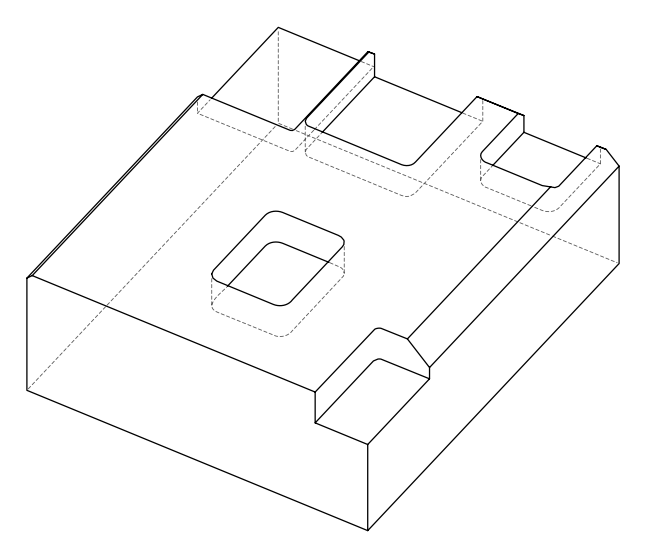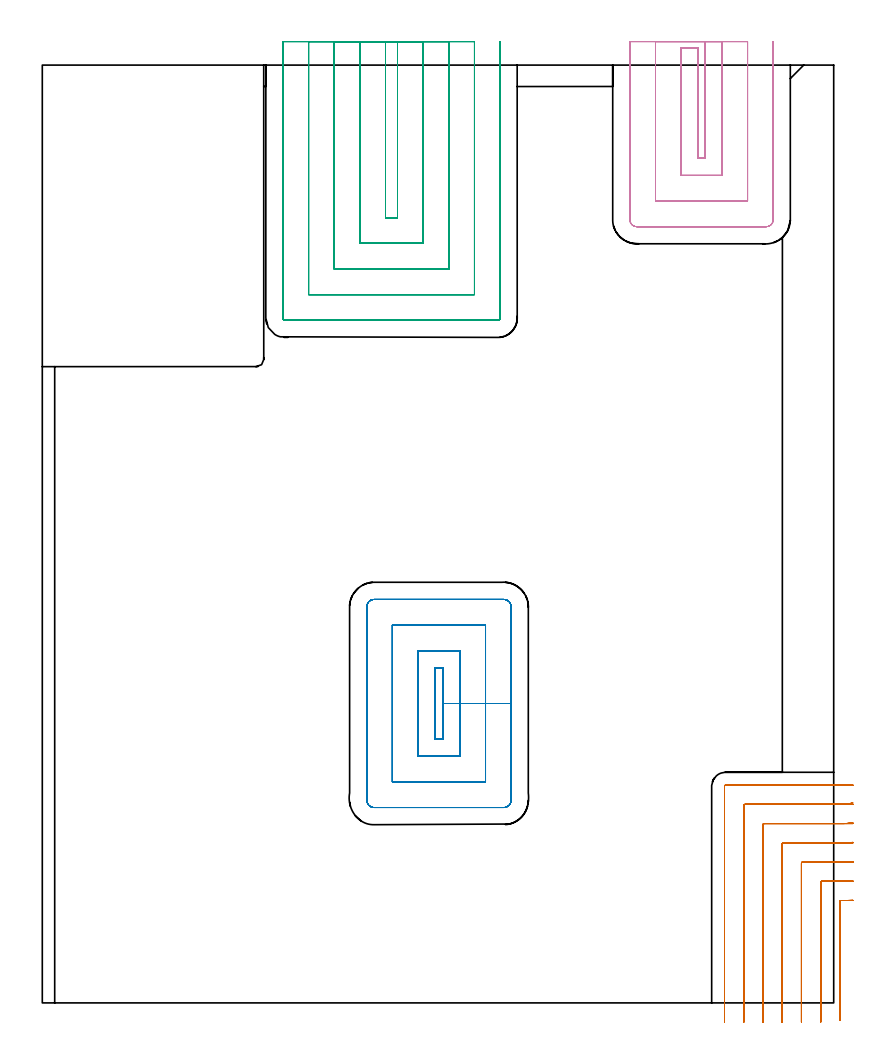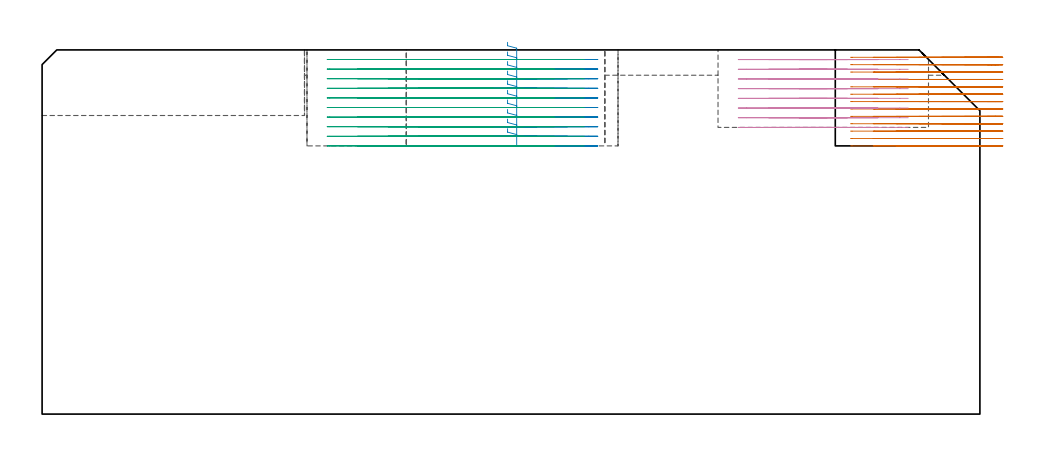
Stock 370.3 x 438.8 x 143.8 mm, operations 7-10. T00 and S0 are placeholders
(PLAN: 10 operations, 3 tool changes, 262.5 min)
(1 AREA_MILL | FG_CHAMFER_SURFACE | UGT0205_001 | 1.65 min | 2825 mm3)
(2 AREA_MILL_1 | FG_CHAMFER_SURFACE_1 | UGT0205_001 | 0.25 min | 638 mm3)
(3 AREA_MILL_2 | FG_CHAMFER_SURFACE_2 | UGT0205_001 | 23.42 min | 97671 mm3)
(4 AREA_MILL_3 | FG_CHAMFER_SURFACE_3 | UGT0205_001 | 0.25 min | 278 mm3)
(5 AREA_MILL_4 | FG_CHAMFER_SURFACE_4 | UGT0205_001 | 7.29 min | 5056 mm3)
(6 MILL_CORNER_NOTCH_RECTANGULAR | CORNER_NOTCH_RECTANGULAR | NXT0201_008 | Follow Part, ap 1.5, ae 75% | 138.88 min | 378225 mm3)
(7 MILL_CORNER_NOTCH_RECTANGULAR_1 | CORNER_NOTCH_RECTANGULAR_1 | NXT0201_011 | Follow Part, ap 3, ae 75% | 23.69 min | 230768 mm3)
(8 MILL_RECTANGULAR_POCKET | POCKET_RECTANGULAR_STRAIGHT | NXT0201_012 | Follow Part, ap 4, ae 75% | 17.15 min | 355049 mm3)
(9 MILL_SLOT | SLOT_PARTIAL_RECTANGULAR | NXT0201_012 | Follow Part, ap 4, ae 75% | 35.85 min | 565966 mm3)
(10 MILL_SLOT_1 | SLOT_PARTIAL_RECTANGULAR_1 | NXT0201_012 | Follow Part, ap 4, ae 75% | 14.09 min | 209848 mm3)
(TOOL UGT0205_001 | Chamfer Mill 20 x 3 x 45 deg. | D20 FL50 Z2)
(TOOL NXT0201_008 | ENDMILL 6mm [2P460-0600-NA 1630] | D6 FL26 Z6)
(TOOL NXT0201_011 | ENDMILL 12mm [2P460-1200-NA 1630] | D12 FL38 Z6)
(TOOL NXT0201_012 | ENDMILL 16mm [2P460-1600-NA 1630] | D16 FL38 Z6)
(OP 7 MILL_CORNER_NOTCH_RECTANGULAR_1)
G17 G21 G94 G90
T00 M6
G54
G17 G0 G90 X379.299 Y48.007 S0 M3
G43 Z153.8 H1
Z140.885
G94 G1 X376.3 Y47.922 F250.
G2 X374.772 Y47.9 R54. F500.
G1 X373.795
G3 X373.2 Y47.305 R0.6
G1 Y-5.253
Y-8.253 F250.
G0 Z153.8
X379.298 Y57.028
Z140.885
G1 X376.3 Y56.926
G2 X374.772 Y56.9 R45. F500.
G1 X364.795
G3 X364.2 Y56.305 R0.6
G1 Y-6.
Y-9. F250.
G0 Z153.8
X379.297 Y66.06
Z140.885
G1 X376.3 Y65.932
G2 X374.772 Y65.9 R36. F500.
G1 X355.796
G3 X355.2 Y65.305 R0.6
G1 Y-6.
Y-9. F250.
G0 Z153.8
X379.295 Y75.113
Z140.885
G1 X376.3 Y74.943
G2 X374.772 Y74.9 R27. F500.
G1 X346.796
G3 X346.2 Y74.304 R0.6
G1 Y-6.
Y-9. F250.
G0 Z153.8
X379.289 Y84.22
Z140.885
G1 X376.3 Y83.965
G2 X374.772 Y83.9 R18. F500.
G1 X337.796
G3 X337.2 Y83.304 R0.6
G1 Y-6.
Y-9. F250.
G0 Z153.8
X379.256 Y93.54
Z140.885
G1 X376.3 Y93.031
G2 X374.772 Y92.9 R9. F500.
G1 X328.796
G3 X328.2 Y92.304 R0.6
G1 Y-6.
Y-9. F250.
G0 Z153.8
X377.772 Y101.9
Z140.885
G1 X374.772
X319.796 F500.
G3 X319.2 Y101.304 R0.6
G1 Y-6.
Y-9. F250.
G0 Z153.8
X379.299 Y48.007
Z137.969
G1 X376.3 Y47.922
G2 X374.772 Y47.9 R54. F500.
G1 X373.795
G3 X373.2 Y47.305 R0.6
G1 Y-5.253
Y-8.253 F250.
G0 Z153.8
X379.298 Y57.028
Z137.969
G1 X376.3 Y56.926
G2 X374.772 Y56.9 R45. F500.
G1 X364.795
G3 X364.2 Y56.305 R0.6
G1 Y-6.
Y-9. F250.
G0 Z153.8
X379.297 Y66.06
Z137.969
G1 X376.3 Y65.932
G2 X374.772 Y65.9 R36. F500.
G1 X355.795
G3 X355.2 Y65.305 R0.6
G1 Y-6.
Y-9. F250.
G0 Z153.8
X379.295 Y75.113
Z137.969
G1 X376.3 Y74.943
G2 X374.772 Y74.9 R27. F500.
G1 X346.796
G3 X346.2 Y74.304 R0.6
G1 Y-6.
Y-9. F250.
G0 Z153.8
X379.289 Y84.22
Z137.969
G1 X376.3 Y83.965
G2 X374.772 Y83.9 R18. F500.
G1 X337.796
G3 X337.2 Y83.304 R0.6
G1 Y-6.
Y-9. F250.
G0 Z153.8
X379.256 Y93.54
Z137.969
G1 X376.3 Y93.031
G2 X374.772 Y92.9 R9. F500.
G1 X328.796
G3 X328.2 Y92.304 R0.6
G1 Y-6.
Y-9. F250.
G0 Z153.8
X377.772 Y101.9
Z137.969
G1 X374.772
X319.796 F500.
G3 X319.2 Y101.304 R0.6
G1 Y-6.
Y-9. F250.
G0 Z153.8
X379.299 Y48.007
Z135.054
G1 X376.3 Y47.922
G2 X374.772 Y47.9 R54. F500.
G1 X373.795
G3 X373.2 Y47.305 R0.6
G1 Y-5.253
Y-8.253 F250.
G0 Z153.8
X379.298 Y57.028
Z135.054
G1 X376.3 Y56.926
G2 X374.772 Y56.9 R45. F500.
G1 X364.795
G3 X364.2 Y56.305 R0.6
G1 Y-6.
Y-9. F250.
G0 Z153.8
X379.297 Y66.06
Z135.054
G1 X376.3 Y65.932
G2 X374.772 Y65.9 R36. F500.
G1 X355.795
G3 X355.2 Y65.304 R0.6
G1 Y-6.
Y-9. F250.
G0 Z153.8
X379.295 Y75.113
Z135.054
G1 X376.3 Y74.943
G2 X374.772 Y74.9 R27. F500.
G1 X346.796
G3 X346.2 Y74.304 R0.6
G1 Y-6.
Y-9. F250.
G0 Z153.8
X379.289 Y84.22
Z135.054
G1 X376.3 Y83.965
G2 X374.772 Y83.9 R18. F500.
G1 X337.796
G3 X337.2 Y83.304 R0.6
G1 Y-6.
Y-9. F250.
G0 Z153.8
X379.256 Y93.54
Z135.054
G1 X376.3 Y93.031
G2 X374.772 Y92.9 R9. F500.
G1 X328.796
G3 X328.2 Y92.304 R0.6
G1 Y-6.
Y-9. F250.
G0 Z153.8
X377.772 Y101.9
Z135.054
G1 X374.772
X319.796 F500.
G3 X319.2 Y101.304 R0.6
G1 Y-6.
Y-9. F250.
G0 Z153.8
X379.299 Y48.007
Z132.139
G1 X376.3 Y47.922
G2 X374.772 Y47.9 R54. F500.
G1 X373.795
G3 X373.2 Y47.305 R0.6
G1 Y-5.253
Y-8.253 F250.
G0 Z153.8
X379.298 Y57.028
Z132.139
G1 X376.3 Y56.926
G2 X374.772 Y56.9 R45. F500.
G1 X364.795
G3 X364.2 Y56.305 R0.6
G1 Y-6.
Y-9. F250.
G0 Z153.8
X379.297 Y66.06
Z132.139
G1 X376.3 Y65.932
G2 X374.772 Y65.9 R36. F500.
G1 X355.796
G3 X355.2 Y65.305 R0.6
G1 Y-6.
Y-9. F250.
G0 Z153.8
X379.295 Y75.113
Z132.139
G1 X376.3 Y74.943
G2 X374.772 Y74.9 R27. F500.
G1 X346.796
G3 X346.2 Y74.304 R0.6
G1 Y-6.
Y-9. F250.
G0 Z153.8
X379.289 Y84.22
Z132.139
G1 X376.3 Y83.965
G2 X374.772 Y83.9 R18. F500.
G1 X337.796
G3 X337.2 Y83.304 R0.6
G1 Y-6.
Y-9. F250.
G0 Z153.8
X379.256 Y93.54
Z132.139
G1 X376.3 Y93.031
G2 X374.772 Y92.9 R9. F500.
G1 X328.796
G3 X328.2 Y92.304 R0.6
G1 Y-6.
Y-9. F250.
G0 Z153.8
X377.772 Y101.9
Z132.139
G1 X374.772
X319.796 F500.
G3 X319.2 Y101.304 R0.6
G1 Y-6.
Y-9. F250.
G0 Z153.8
X379.299 Y48.007
Z129.223
G1 X376.3 Y47.922
G2 X374.772 Y47.9 R54. F500.
G1 X373.795
G3 X373.2 Y47.305 R0.6
G1 Y-5.253
Y-8.253 F250.
G0 Z153.8
X379.298 Y57.028
Z129.223
G1 X376.3 Y56.926
G2 X374.772 Y56.9 R45. F500.
G1 X364.795
G3 X364.2 Y56.305 R0.6
G1 Y-6.
Y-9. F250.
G0 Z153.8
X379.297 Y66.06
Z129.223
G1 X376.3 Y65.932
G2 X374.772 Y65.9 R36. F500.
G1 X355.796
G3 X355.2 Y65.305 R0.6
G1 Y-6.
Y-9. F250.
G0 Z153.8
X379.295 Y75.113
Z129.223
G1 X376.3 Y74.943
G2 X374.772 Y74.9 R27. F500.
G1 X346.796
G3 X346.2 Y74.304 R0.6
G1 Y-6.
Y-9. F250.
G0 Z153.8
X379.289 Y84.22
Z129.223
G1 X376.3 Y83.965
G2 X374.772 Y83.9 R18. F500.
G1 X337.796
G3 X337.2 Y83.304 R0.6
G1 Y-6.
Y-9. F250.
G0 Z153.8
X379.256 Y93.54
Z129.223
G1 X376.3 Y93.031
G2 X374.772 Y92.9 R9. F500.
G1 X328.796
G3 X328.2 Y92.304 R0.6
G1 Y-6.
Y-9. F250.
G0 Z153.8
X377.772 Y101.9
Z129.223
G1 X374.772
X319.796 F500.
G3 X319.2 Y101.304 R0.6
G1 Y-6.
Y-9. F250.
G0 Z153.8
X379.3 Y47.917
Z126.308
G1 X376.3 Y47.901
X376.001 Y47.9 F500.
X373.795
G3 X373.2 Y47.305 R0.6
G1 Y-5.253
Y-8.253 F250.
G0 Z153.8
X379.3 Y56.921
Z126.308
G1 X376.3 Y56.901
X376.001 Y56.9 F500.
X364.795
G3 X364.2 Y56.305 R0.6
G1 Y-6.
Y-9. F250.
G0 Z153.8
X379.3 Y65.926
Z126.308
G1 X376.3 Y65.901
G2 X376.001 Y65.9 R36. F500.
G1 X355.796
G3 X355.2 Y65.305 R0.6
G1 Y-6.
Y-9. F250.
G0 Z153.8
X379.3 Y74.935
Z126.308
G1 X376.3 Y74.902
G2 X376.001 Y74.9 R27. F500.
G1 X346.796
G3 X346.2 Y74.304 R0.6
G1 Y-6.
Y-9. F250.
G0 Z153.8
X379.3 Y83.952
Z126.308
G1 X376.3 Y83.902
G2 X376.001 Y83.9 R18. F500.
G1 X337.796
G3 X337.2 Y83.304 R0.6
G1 Y-6.
Y-9. F250.
G0 Z153.8
X379.298 Y93.005
Z126.308
G1 X376.3 Y92.905
G2 X376.001 Y92.9 R9. F500.
G1 X328.796
G3 X328.2 Y92.304 R0.6
G1 Y-6.
Y-9. F250.
G0 Z153.8
X379.001 Y101.9
Z126.308
G1 X376.001
X319.796 F500.
G3 X319.2 Y101.304 R0.6
G1 Y-6.
Y-9. F250.
G0 Z153.8
X379.3 Y47.9
Z123.392
G1 X376.3
X373.795 F500.
G3 X373.2 Y47.305 R0.6
G1 Y-5.253
Y-8.253 F250.
G0 Z153.8
X379.3 Y56.9
Z123.392
G1 X376.3
X364.795 F500.
G3 X364.2 Y56.305 R0.6
G1 Y-6.
Y-9. F250.
G0 Z153.8
X379.3 Y65.9
Z123.392
G1 X376.3
X355.796 F500.
G3 X355.2 Y65.305 R0.6
G1 Y-6.
Y-9. F250.
G0 Z153.8
X379.3 Y74.9
Z123.392
G1 X376.3
X346.796 F500.
G3 X346.2 Y74.304 R0.6
G1 Y-6.
Y-9. F250.
G0 Z153.8
X379.3 Y83.9
Z123.392
G1 X376.3
X337.796 F500.
G3 X337.2 Y83.304 R0.6
G1 Y-6.
Y-9. F250.
G0 Z153.8
X379.3 Y92.9
Z123.392
G1 X376.3
X328.796 F500.
G3 X328.2 Y92.304 R0.6
G1 Y-6.
Y-9. F250.
G0 Z153.8
X379.3 Y101.9
Z123.392
G1 X376.3
X319.796 F500.
G3 X319.2 Y101.304 R0.6
G1 Y-6.
Y-9. F250.
G0 Z153.8
X379.3 Y47.9
Z120.477
G1 X376.3
X373.795 F500.
G3 X373.2 Y47.305 R0.6
G1 Y-5.253
Y-8.253 F250.
G0 Z153.8
X379.3 Y56.9
Z120.477
G1 X376.3
X364.795 F500.
G3 X364.2 Y56.305 R0.6
G1 Y-6.
Y-9. F250.
G0 Z153.8
X379.3 Y65.9
Z120.477
G1 X376.3
X355.796 F500.
G3 X355.2 Y65.305 R0.6
G1 Y-6.
Y-9. F250.
G0 Z153.8
X379.3 Y74.9
Z120.477
G1 X376.3
X346.796 F500.
G3 X346.2 Y74.304 R0.6
G1 Y-6.
Y-9. F250.
G0 Z153.8
X379.3 Y83.9
Z120.477
G1 X376.3
X337.796 F500.
G3 X337.2 Y83.304 R0.6
G1 Y-6.
Y-9. F250.
G0 Z153.8
X379.3 Y92.9
Z120.477
G1 X376.3
X328.796 F500.
G3 X328.2 Y92.304 R0.6
G1 Y-6.
Y-9. F250.
G0 Z153.8
X379.3 Y101.9
Z120.477
G1 X376.3
X319.796 F500.
G3 X319.2 Y101.304 R0.6
G1 Y-6.
Y-9. F250.
G0 Z153.8
X379.3 Y47.9
Z117.562
G1 X376.3
X373.795 F500.
G3 X373.2 Y47.305 R0.6
G1 Y-5.253
Y-8.253 F250.
G0 Z153.8
X379.3 Y56.9
Z117.562
G1 X376.3
X364.795 F500.
G3 X364.2 Y56.305 R0.6
G1 Y-6.
Y-9. F250.
G0 Z153.8
X379.3 Y65.9
Z117.562
G1 X376.3
X355.795 F500.
G3 X355.2 Y65.305 R0.6
G1 Y-6.
Y-9. F250.
G0 Z153.8
X379.3 Y74.9
Z117.562
G1 X376.3
X346.796 F500.
G3 X346.2 Y74.304 R0.6
G1 Y-6.
Y-9. F250.
G0 Z153.8
X379.3 Y83.9
Z117.562
G1 X376.3
X337.796 F500.
G3 X337.2 Y83.304 R0.6
G1 Y-6.
Y-9. F250.
G0 Z153.8
X379.3 Y92.9
Z117.562
G1 X376.3
X328.796 F500.
G3 X328.2 Y92.304 R0.6
G1 Y-6.
Y-9. F250.
G0 Z153.8
X379.3 Y101.9
Z117.562
G1 X376.3
X319.796 F500.
G3 X319.2 Y101.304 R0.6
G1 Y-6.
Y-9. F250.
G0 Z153.8
X379.3 Y47.9
Z114.646
G1 X376.3
X373.795 F500.
G3 X373.2 Y47.305 R0.6
G1 Y-5.253
Y-8.253 F250.
G0 Z153.8
X379.3 Y56.9
Z114.646
G1 X376.3
X364.795 F500.
G3 X364.2 Y56.305 R0.6
G1 Y-6.
Y-9. F250.
G0 Z153.8
X379.3 Y65.9
Z114.646
G1 X376.3
X355.795 F500.
G3 X355.2 Y65.305 R0.6
G1 Y-6.
Y-9. F250.
G0 Z153.8
X379.3 Y74.9
Z114.646
G1 X376.3
X346.796 F500.
G3 X346.2 Y74.304 R0.6
G1 Y-6.
Y-9. F250.
G0 Z153.8
X379.3 Y83.9
Z114.646
G1 X376.3
X337.796 F500.
G3 X337.2 Y83.304 R0.6
G1 Y-6.
Y-9. F250.
G0 Z153.8
X379.3 Y92.9
Z114.646
G1 X376.3
X328.796 F500.
G3 X328.2 Y92.304 R0.6
G1 Y-6.
Y-9. F250.
G0 Z153.8
X379.3 Y101.9
Z114.646
G1 X376.3
X319.796 F500.
G3 X319.2 Y101.304 R0.6
G1 Y-6.
Y-9. F250.
G0 Z153.8
X379.3 Y47.9
Z111.731
G1 X376.3
X373.795 F500.
G3 X373.2 Y47.305 R0.6
G1 Y-5.253
Y-8.253 F250.
G0 Z153.8
X379.3 Y56.9
Z111.731
G1 X376.3
X364.795 F500.
G3 X364.2 Y56.305 R0.6
G1 Y-6.
Y-9. F250.
G0 Z153.8
X379.3 Y65.9
Z111.731
G1 X376.3
X355.795 F500.
G3 X355.2 Y65.305 R0.6
G1 Y-6.
Y-9. F250.
G0 Z153.8
X379.3 Y74.9
Z111.731
G1 X376.3
X346.796 F500.
G3 X346.2 Y74.304 R0.6
G1 Y-6.
Y-9. F250.
G0 Z153.8
X379.3 Y83.9
Z111.731
G1 X376.3
X337.796 F500.
G3 X337.2 Y83.304 R0.6
G1 Y-6.
Y-9. F250.
G0 Z153.8
X379.3 Y92.9
Z111.731
G1 X376.3
X328.796 F500.
G3 X328.2 Y92.304 R0.6
G1 Y-6.
Y-9. F250.
G0 Z153.8
X379.3 Y101.9
Z111.731
G1 X376.3
X319.796 F500.
G3 X319.2 Y101.304 R0.6
G1 Y-6.
Y-9. F250.
G0 Z153.8
X379.3 Y47.9
Z108.815
G1 X376.3
X373.795 F500.
G3 X373.2 Y47.305 R0.6
G1 Y-5.253
Y-8.253 F250.
G0 Z153.8
X379.3 Y56.9
Z108.815
G1 X376.3
X364.795 F500.
G3 X364.2 Y56.305 R0.6
G1 Y-6.
Y-9. F250.
G0 Z153.8
X379.3 Y65.9
Z108.815
G1 X376.3
X355.795 F500.
G3 X355.2 Y65.305 R0.6
G1 Y-6.
Y-9. F250.
G0 Z153.8
X379.3 Y74.9
Z108.815
G1 X376.3
X346.796 F500.
G3 X346.2 Y74.304 R0.6
G1 Y-6.
Y-9. F250.
G0 Z153.8
X379.3 Y83.9
Z108.815
G1 X376.3
X337.796 F500.
G3 X337.2 Y83.304 R0.6
G1 Y-6.
Y-9. F250.
G0 Z153.8
X379.3 Y92.9
Z108.815
G1 X376.3
X328.796 F500.
G3 X328.2 Y92.304 R0.6
G1 Y-6.
Y-9. F250.
G0 Z153.8
X379.3 Y101.9
Z108.815
G1 X376.3
X319.796 F500.
G3 X319.2 Y101.304 R0.6
G1 Y-6.
Y-9. F250.
G0 Z153.8
X379.3 Y47.9
Z105.9
G1 X376.3
X373.795 F500.
G3 X373.2 Y47.305 R0.6
G1 Y-5.253
Y-8.253 F250.
G0 Z153.8
X379.3 Y56.9
Z105.9
G1 X376.3
X364.795 F500.
G3 X364.2 Y56.305 R0.6
G1 Y-6.
Y-9. F250.
G0 Z153.8
X379.3 Y65.9
Z105.9
G1 X376.3
X355.795 F500.
G3 X355.2 Y65.305 R0.6
G1 Y-6.
Y-9. F250.
G0 Z153.8
X379.3 Y74.9
Z105.9
G1 X376.3
X346.796 F500.
G3 X346.2 Y74.304 R0.6
G1 Y-6.
Y-9. F250.
G0 Z153.8
X379.3 Y83.9
Z105.9
G1 X376.3
X337.796 F500.
G3 X337.2 Y83.304 R0.6
G1 Y-6.
Y-9. F250.
G0 Z153.8
X379.3 Y92.9
Z105.9
G1 X376.3
X328.796 F500.
G3 X328.2 Y92.304 R0.6
G1 Y-6.
Y-9. F250.
G0 Z153.8
X379.3 Y101.9
Z105.9
G1 X376.3
X319.796 F500.
G3 X319.2 Y101.304 R0.6
G1 Y-6.
Y-9. F250.
G0 Z153.8
M5
M2
(OP 8 MILL_RECTANGULAR_POCKET)
G17 G21 G94 G90
T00 M6
G54
G17 G0 G90 X183.8 Y128.441 S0 M3
G43 Z153.8 H1
Z146.8
G94 G1 Y123.4 Z145.449 F250.
X187.4 Z144.485
Y140.1 Z140.01
Y156.8 F500.
X183.8
Y123.4
X187.4
Y140.1
X195.4
Y164.8
X175.8
Y115.4
X195.4
Y140.1
X207.4
Y176.8
X163.8
Y103.4
X207.4
Y140.1
X219.4
Y185.3
G3 X215.9 Y188.8 R3.5
G1 X155.3
G3 X151.8 Y185.3 R3.5
G1 Y94.9
G3 X155.3 Y91.4 R3.5
G1 X215.9
G3 X219.4 Y94.9 R3.5
G1 Y140.1
Y141.1
G0 X183.8 Y128.441 Z143.01
G1 Y123.4 Z141.659 F250.
X187.4 Z140.695
Y140.1 Z136.22
Y156.8 F500.
X183.8
Y123.4
X187.4
Y140.1
X195.4
Y164.8
X175.8
Y115.4
X195.4
Y140.1
X207.4
Y176.8
X163.8
Y103.4
X207.4
Y140.1
X219.4
Y185.3
G3 X215.9 Y188.8 R3.5
G1 X155.3
G3 X151.8 Y185.3 R3.5
G1 Y94.9
G3 X155.3 Y91.4 R3.5
G1 X215.9
G3 X219.4 Y94.9 R3.5
G1 Y140.1
Y141.1
G0 X183.8 Y128.441 Z139.22
G1 Y123.4 Z137.869 F250.
X187.4 Z136.905
Y140.1 Z132.43
Y156.8 F500.
X183.8
Y123.4
X187.4
Y140.1
X195.4
Y164.8
X175.8
Y115.4
X195.4
Y140.1
X207.4
Y176.8
X163.8
Y103.4
X207.4
Y140.1
X219.4
Y185.3
G3 X215.9 Y188.8 R3.5
G1 X155.3
G3 X151.8 Y185.3 R3.5
G1 Y94.9
G3 X155.3 Y91.4 R3.5
G1 X215.9
G3 X219.4 Y94.9 R3.5
G1 Y140.1
Y141.1
G0 X183.8 Y128.441 Z135.43
G1 Y123.4 Z134.079 F250.
X187.4 Z133.115
Y140.1 Z128.64
Y156.8 F500.
X183.8
Y123.4
X187.4
Y140.1
X195.4
Y164.8
X175.8
Y115.4
X195.4
Y140.1
X207.4
Y176.8
X163.8
Y103.4
X207.4
Y140.1
X219.4
Y185.3
G3 X215.9 Y188.8 R3.5
G1 X155.3
G3 X151.8 Y185.3 R3.5
G1 Y94.9
G3 X155.3 Y91.4 R3.5
G1 X215.9
G3 X219.4 Y94.9 R3.5
G1 Y140.1
Y141.1
G0 X183.8 Y128.441 Z131.64
G1 Y123.4 Z130.289 F250.
X187.4 Z129.325
Y140.1 Z124.85
Y156.8 F500.
X183.8
Y123.4
X187.4
Y140.1
X195.4
Y164.8
X175.8
Y115.4
X195.4
Y140.1
X207.4
Y176.8
X163.8
Y103.4
X207.4
Y140.1
X219.4
Y185.3
G3 X215.9 Y188.8 R3.5
G1 X155.3
G3 X151.8 Y185.3 R3.5
G1 Y94.9
G3 X155.3 Y91.4 R3.5
G1 X215.9
G3 X219.4 Y94.9 R3.5
G1 Y140.1
Y141.1
G0 X183.8 Y128.441 Z127.85
G1 Y123.4 Z126.499 F250.
X187.4 Z125.535
Y140.1 Z121.06
Y156.8 F500.
X183.8
Y123.4
X187.4
Y140.1
X195.4
Y164.8
X175.8
Y115.4
X195.4
Y140.1
X207.4
Y176.8
X163.8
Y103.4
X207.4
Y140.1
X219.4
Y185.3
G3 X215.9 Y188.8 R3.5
G1 X155.3
G3 X151.8 Y185.3 R3.5
G1 Y94.9
G3 X155.3 Y91.4 R3.5
G1 X215.9
G3 X219.4 Y94.9 R3.5
G1 Y140.1
Y141.1
G0 X183.8 Y128.441 Z124.06
G1 Y123.4 Z122.709 F250.
X187.4 Z121.745
Y140.1 Z117.27
Y156.8 F500.
X183.8
Y123.4
X187.4
Y140.1
X195.4
Y164.8
X175.8
Y115.4
X195.4
Y140.1
X207.4
Y176.8
X163.8
Y103.4
X207.4
Y140.1
X219.4
Y185.3
G3 X215.9 Y188.8 R3.5
G1 X155.3
G3 X151.8 Y185.3 R3.5
G1 Y94.9
G3 X155.3 Y91.4 R3.5
G1 X215.9
G3 X219.4 Y94.9 R3.5
G1 Y140.1
Y141.1
G0 X183.8 Y128.441 Z120.27
G1 Y123.4 Z118.919 F250.
X187.4 Z117.955
Y140.1 Z113.48
Y156.8 F500.
X183.8
Y123.4
X187.4
Y140.1
X195.4
Y164.8
X175.8
Y115.4
X195.4
Y140.1
X207.4
Y176.8
X163.8
Y103.4
X207.4
Y140.1
X219.4
Y185.3
G3 X215.9 Y188.8 R3.5
G1 X155.3
G3 X151.8 Y185.3 R3.5
G1 Y94.9
G3 X155.3 Y91.4 R3.5
G1 X215.9
G3 X219.4 Y94.9 R3.5
G1 Y140.1
Y141.1
G0 X183.8 Y128.441 Z116.48
G1 Y123.4 Z115.129 F250.
X187.4 Z114.165
Y140.1 Z109.69
Y156.8 F500.
X183.8
Y123.4
X187.4
Y140.1
X195.4
Y164.8
X175.8
Y115.4
X195.4
Y140.1
X207.4
Y176.8
X163.8
Y103.4
X207.4
Y140.1
X219.4
Y185.3
G3 X215.9 Y188.8 R3.5
G1 X155.3
G3 X151.8 Y185.3 R3.5
G1 Y94.9
G3 X155.3 Y91.4 R3.5
G1 X215.9
G3 X219.4 Y94.9 R3.5
G1 Y140.1
Y141.1
G0 X183.8 Y128.441 Z112.69
G1 Y123.4 Z111.339 F250.
X187.4 Z110.375
Y140.1 Z105.9
Y156.8 F500.
X183.8
Y123.4
X187.4
Y140.1
X195.4
Y164.8
X175.8
Y115.4
X195.4
Y140.1
X207.4
Y176.8
X163.8
Y103.4
X207.4
Y140.1
X219.4
Y185.3
G3 X215.9 Y188.8 R3.5
G1 X155.3
G3 X151.8 Y185.3 R3.5
G1 Y94.9
G3 X155.3 Y91.4 R3.5
G1 X215.9
G3 X219.4 Y94.9 R3.5
G1 Y140.1
Y141.1
G0 Z153.8
M5
M2
(OP 9 MILL_SLOT)
G17 G21 G94 G90
T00 M6
G54
G17 G0 G90 X160.6 Y449.8 S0 M3
G43 Z153.8 H1
Z140.01
G94 G1 Y446.8 F250.
Y367.4 F500.
X166.2
Y446.8
Y449.8 F250.
X148.6
Y446.8
Y355.4 F500.
X178.2
Y446.8
Y449.8 F250.
X136.6
Y446.8
Y343.4 F500.
X190.2
Y446.8
Y449.8 F250.
X124.6
Y446.8
Y331.4 F500.
X202.2
Y446.8
Y449.8 F250.
X112.6
Y446.8
Y320.4 F500.
G3 X113.6 Y319.4 R1.
G1 X213.2
G3 X214.2 Y320.4 R1.
G1 Y446.8
Y449.8 F250.
G0 X160.6 Z136.22
G1 Y446.8
Y367.4 F500.
X166.2
Y446.8
Y449.8 F250.
X148.6
Y446.8
Y355.4 F500.
X178.2
Y446.8
Y449.8 F250.
X136.6
Y446.8
Y343.4 F500.
X190.2
Y446.8
Y449.8 F250.
X124.6
Y446.8
Y331.4 F500.
X202.2
Y446.8
Y449.8 F250.
X112.6
Y446.8
Y320.4 F500.
G3 X113.6 Y319.4 R1.
G1 X213.2
G3 X214.2 Y320.4 R1.
G1 Y446.8
Y449.8 F250.
G0 X160.6 Z132.43
G1 Y446.8
Y367.4 F500.
X166.2
Y446.8
Y449.8 F250.
X148.6
Y446.8
Y355.4 F500.
X178.2
Y446.8
Y449.8 F250.
X136.6
Y446.8
Y343.4 F500.
X190.2
Y446.8
Y449.8 F250.
X124.6
Y446.8
Y331.4 F500.
X202.2
Y446.8
Y449.8 F250.
X112.6
Y446.8
Y320.4 F500.
G3 X113.6 Y319.4 R1.
G1 X213.2
G3 X214.2 Y320.4 R1.
G1 Y446.8
Y449.8 F250.
G0 X160.6 Z128.64
G1 Y446.8
Y367.4 F500.
X166.2
Y446.8
Y449.8 F250.
X148.6
Y446.8
Y355.4 F500.
X178.2
Y446.8
Y449.8 F250.
X136.6
Y446.8
Y343.4 F500.
X190.2
Y446.8
Y449.8 F250.
X124.6
Y446.8
Y331.4 F500.
X202.2
Y446.8
Y449.8 F250.
X112.6
Y446.8
Y320.4 F500.
G3 X113.6 Y319.4 R1.
G1 X213.2
G3 X214.2 Y320.4 R1.
G1 Y446.8
Y449.8 F250.
G0 X160.6 Z124.85
G1 Y446.8
Y367.4 F500.
X166.2
Y446.8
Y449.8 F250.
X148.6
Y446.8
Y355.4 F500.
X178.2
Y446.8
Y449.8 F250.
X136.6
Y446.8
Y343.4 F500.
X190.2
Y446.8
Y449.8 F250.
X124.6
Y446.8
Y331.4 F500.
X202.2
Y446.8
Y449.8 F250.
X112.6
Y446.8
Y320.4 F500.
G3 X113.6 Y319.4 R1.
G1 X213.2
G3 X214.2 Y320.4 R1.
G1 Y446.8
Y449.8 F250.
G0 X160.6 Z121.06
G1 Y446.8
Y367.4 F500.
X166.2
Y446.8
Y449.8 F250.
X148.6
Y446.8
Y355.4 F500.
X178.2
Y446.8
Y449.8 F250.
X136.6
Y446.8
Y343.4 F500.
X190.2
Y446.8
Y449.8 F250.
X124.6
Y446.8
Y331.4 F500.
X202.2
Y446.8
Y449.8 F250.
X112.6
Y446.8
Y320.4 F500.
G3 X113.6 Y319.4 R1.
G1 X213.2
G3 X214.2 Y320.4 R1.
G1 Y446.8
Y449.8 F250.
G0 X160.6 Z117.27
G1 Y446.8
Y367.4 F500.
X166.2
Y446.8
Y449.8 F250.
X148.6
Y446.8
Y355.4 F500.
X178.2
Y446.8
Y449.8 F250.
X136.6
Y446.8
Y343.4 F500.
X190.2
Y446.8
Y449.8 F250.
X124.6
Y446.8
Y331.4 F500.
X202.2
Y446.8
Y449.8 F250.
X112.6
Y446.8
Y320.4 F500.
G3 X113.6 Y319.4 R1.
G1 X213.2
G3 X214.2 Y320.4 R1.
G1 Y446.8
Y449.8 F250.
G0 X160.6 Z113.48
G1 Y446.8
Y367.4 F500.
X166.2
Y446.8
Y449.8 F250.
X148.6
Y446.8
Y355.4 F500.
X178.2
Y446.8
Y449.8 F250.
X136.6
Y446.8
Y343.4 F500.
X190.2
Y446.8
Y449.8 F250.
X124.6
Y446.8
Y331.4 F500.
X202.2
Y446.8
Y449.8 F250.
X112.6
Y446.8
Y320.4 F500.
G3 X113.6 Y319.4 R1.
G1 X213.2
G3 X214.2 Y320.4 R1.
G1 Y446.8
Y449.8 F250.
G0 X160.6 Z109.69
G1 Y446.8
Y367.4 F500.
X166.2
Y446.8
Y449.8 F250.
X148.6
Y446.8
Y355.4 F500.
X178.2
Y446.8
Y449.8 F250.
X136.6
Y446.8
Y343.4 F500.
X190.2
Y446.8
Y449.8 F250.
X124.6
Y446.8
Y331.4 F500.
X202.2
Y446.8
Y449.8 F250.
X112.6
Y446.8
Y320.4 F500.
G3 X113.6 Y319.4 R1.
G1 X213.2
G3 X214.2 Y320.4 R1.
G1 Y446.8
Y449.8 F250.
G0 X160.6 Z105.9
G1 Y446.8
Y367.4 F500.
X166.2
Y446.8
Y449.8 F250.
X148.6
Y446.8
Y355.4 F500.
X178.2
Y446.8
Y449.8 F250.
X136.6
Y446.8
Y343.4 F500.
X190.2
Y446.8
Y449.8 F250.
X124.6
Y446.8
Y331.4 F500.
X202.2
Y446.8
Y449.8 F250.
X112.6
Y446.8
Y320.4 F500.
G3 X113.6 Y319.4 R1.
G1 X213.2
G3 X214.2 Y320.4 R1.
G1 Y446.8
Y449.8 F250.
G0 Z153.8
M5
M2
(OP 10 MILL_SLOT_1)
G17 G21 G94 G90
T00 M6
G54
G17 G0 G90 X310. Y449.8 S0 M3
G43 Z153.8 H1
Z139.975
G94 G1 Y446.8 F250.
Y395.2 F500.
X306.9
Y446.8
X298.9
Y387.2
X318.
Y446.8
Y449.8 F250.
X286.9
Y446.8
Y375.2 F500.
X330.
Y446.8
Y449.8 F250.
X274.9
Y446.8
Y366.5 F500.
G3 X278.2 Y363.2 R3.3
G1 X338.7
G3 X342. Y366.5 R3.3
G1 Y446.8
Y449.8 F250.
G0 X310. Z136.15
G1 Y446.8
Y395.2 F500.
X306.9
Y446.8
X298.9
Y387.2
X318.
Y446.8
Y449.8 F250.
X286.9
Y446.8
Y375.2 F500.
X330.
Y446.8
Y449.8 F250.
X274.9
Y446.8
Y366.5 F500.
G3 X278.2 Y363.2 R3.3
G1 X338.7
G3 X342. Y366.5 R3.3
G1 Y446.8
Y449.8 F250.
G0 X310. Z132.325
G1 Y446.8
Y395.2 F500.
X306.9
Y446.8
X298.9
Y387.2
X318.
Y446.8
Y449.8 F250.
X286.9
Y446.8
Y375.2 F500.
X330.
Y446.8
Y449.8 F250.
X274.9
Y446.8
Y366.5 F500.
G3 X278.2 Y363.2 R3.3
G1 X338.7
G3 X342. Y366.5 R3.3
G1 Y446.8
Y449.8 F250.
G0 X310. Z128.5
G1 Y446.8
Y395.2 F500.
X306.9
Y446.8
X298.9
Y387.2
X318.
Y446.8
Y449.8 F250.
X286.9
Y446.8
Y375.2 F500.
X330.
Y446.8
Y449.8 F250.
X274.9
Y446.8
Y366.5 F500.
G3 X278.2 Y363.2 R3.3
G1 X338.7
G3 X342. Y366.5 R3.3
G1 Y446.8
Y449.8 F250.
G0 X310. Z124.675
G1 Y446.8
Y395.2 F500.
X306.9
Y446.8
X298.9
Y387.2
X318.
Y446.8
Y449.8 F250.
X286.9
Y446.8
Y375.2 F500.
X330.
Y446.8
Y449.8 F250.
X274.9
Y446.8
Y366.5 F500.
G3 X278.2 Y363.2 R3.3
G1 X338.7
G3 X342. Y366.5 R3.3
G1 Y446.8
Y449.8 F250.
G0 X310. Z120.85
G1 Y446.8
Y395.2 F500.
X306.9
Y446.8
X298.9
Y387.2
X318.
Y446.8
Y449.8 F250.
X286.9
Y446.8
Y375.2 F500.
X330.
Y446.8
Y449.8 F250.
X274.9
Y446.8
Y366.5 F500.
G3 X278.2 Y363.2 R3.3
G1 X338.7
G3 X342. Y366.5 R3.3
G1 Y446.8
Y449.8 F250.
G0 X310. Z117.025
G1 Y446.8
Y395.2 F500.
X306.9
Y446.8
X298.9
Y387.2
X318.
Y446.8
Y449.8 F250.
X286.9
Y446.8
Y375.2 F500.
X330.
Y446.8
Y449.8 F250.
X274.9
Y446.8
Y366.5 F500.
G3 X278.2 Y363.2 R3.3
G1 X338.7
G3 X342. Y366.5 R3.3
G1 Y446.8
Y449.8 F250.
G0 X310. Z113.2
G1 Y446.8
Y395.2 F500.
X306.9
Y446.8
X298.9
Y387.2
X318.
Y446.8
Y449.8 F250.
X286.9
Y446.8
Y375.2 F500.
X330.
Y446.8
Y449.8 F250.
X274.9
Y446.8
Y366.5 F500.
G3 X278.2 Y363.2 R3.3
G1 X338.7
G3 X342. Y366.5 R3.3
G1 Y446.8
Y449.8 F250.
G0 Z153.8
M5
M2
